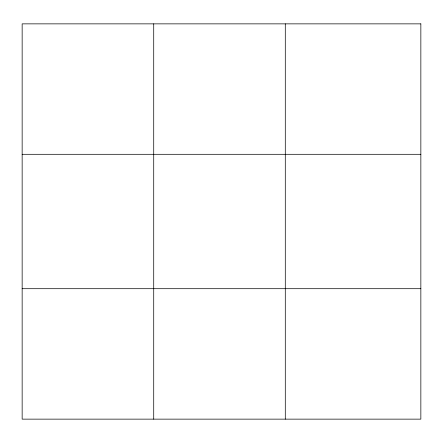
<?xml version="1.0" encoding="UTF-8"?>
<svg xmlns="http://www.w3.org/2000/svg" width="443" height="443" viewBox="0 0 443 443"><rect width="100%" height="100%" fill="white"/><g stroke="black" fill="none" stroke-linecap="round" stroke-linejoin="round"><path stroke-width="0.66" d="M153.721 23.861L153.721 419.139M285.292 23.861L285.292 419.139M22.15 154.302L420.85 154.302M22.15 288.698L420.85 288.698M420.85 23.861L420.85 419.139L22.15 419.139L22.15 23.861L420.85 23.861"/></g></svg>
